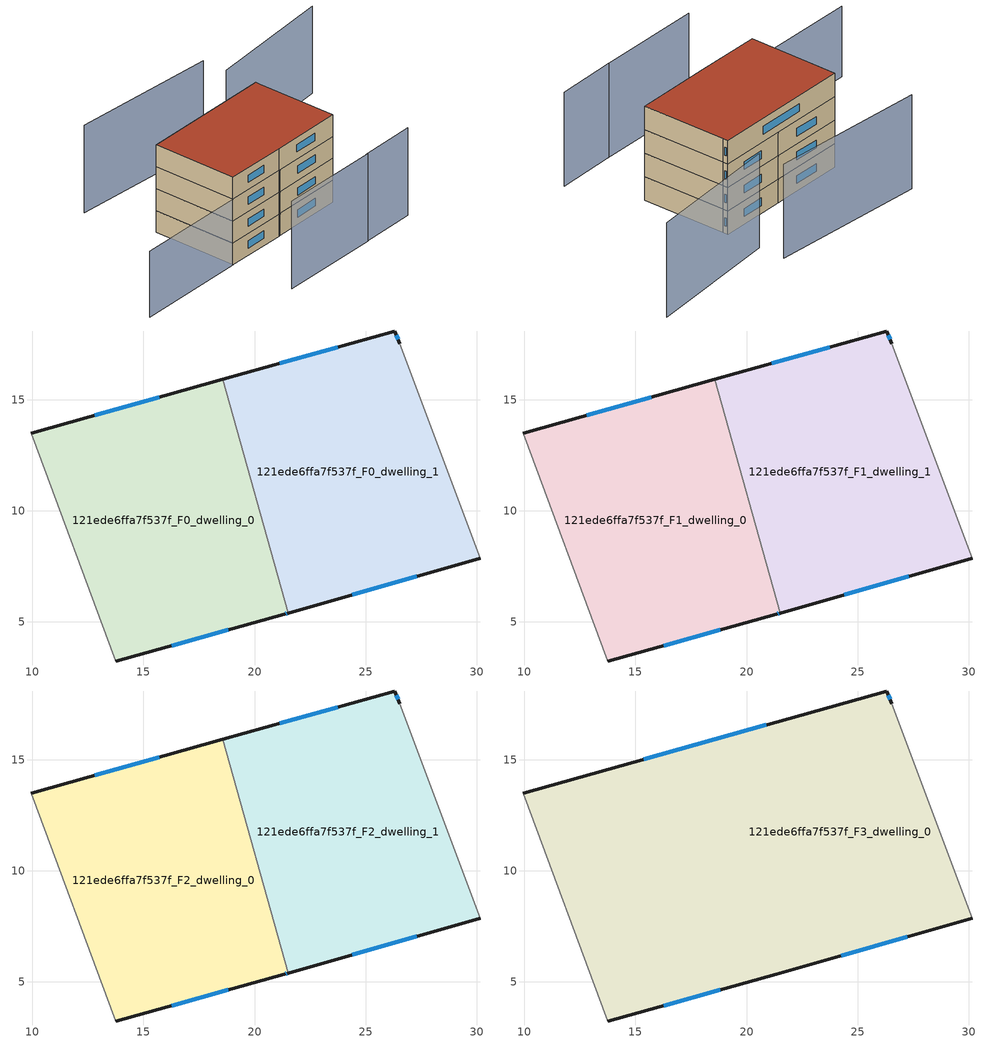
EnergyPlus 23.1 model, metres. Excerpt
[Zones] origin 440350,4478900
121ede6ffa7f537f_F0_dwelling_0
 floor ground (EU_floor_Construction): 18.57,15.92 21.52,5.4 21.33,5.35 13.76,3.24 9.94,13.5 z0
 wall outside (EU_wall_Construction): 13.76,3.24 21.33,5.35 21.52,5.4 / 18.57,15.92 9.94,13.5 z0:3
 wall adiabatic (EU_wall_Construction): 9.94,13.5 13.76,3.24 z0:3
 wall to 121ede6ffa7f537f_F0_dwelling_1 (EU_wall_Construction): 21.52,5.4 18.57,15.92 z0:3
 window (EU_Window_Construction): 16.27,3.94 18.82,4.65 / 15.71,15.12 12.8,14.3 / 21.39,5.36 21.46,5.38 z0.99:2.01
121ede6ffa7f537f_F0_dwelling_1
 floor ground (EU_floor_Construction): 26.53,17.53 30.17,7.86 21.52,5.4 18.57,15.92 26.32,18.09 z0
 wall outside (EU_wall_Construction): 21.52,5.4 30.17,7.86 / 26.53,17.53 26.32,18.09 18.57,15.92 z0:3
 wall adiabatic (EU_wall_Construction): 30.17,7.86 26.53,17.53 z0:3
 window (EU_Window_Construction): 24.39,6.22 27.3,7.05 / 23.75,17.37 21.14,16.64 / 26.46,17.71 26.39,17.91 z0.99:2.01
121ede6ffa7f537f_F1_dwelling_0
 floor to 121ede6ffa7f537f_F0_dwelling_0 (EU_floor_Construction): 18.57,15.92 21.52,5.4 21.33,5.35 13.76,3.24 9.94,13.5 z3
 wall outside (EU_wall_Construction): 13.76,3.24 21.33,5.35 21.52,5.4 / 18.57,15.92 9.94,13.5 z3:6
 wall adiabatic (EU_wall_Construction): 9.94,13.5 13.76,3.24 z3:6
 wall to 121ede6ffa7f537f_F1_dwelling_1 (EU_wall_Construction): 21.52,5.4 18.57,15.92 z3:6
 window (EU_Window_Construction): 16.27,3.94 18.82,4.65 / 15.71,15.12 12.8,14.3 / 21.39,5.36 21.46,5.38 z3.99:5.01
121ede6ffa7f537f_F1_dwelling_1
 floor to 121ede6ffa7f537f_F0_dwelling_1 (EU_floor_Construction): 26.53,17.53 30.17,7.86 21.52,5.4 18.57,15.92 26.31,18.09 z3
 wall outside (EU_wall_Construction): 21.52,5.4 30.17,7.86 / 26.53,17.53 26.32,18.09 18.57,15.92 z3:6
 wall adiabatic (EU_wall_Construction): 30.17,7.86 26.53,17.53 z3:6
 window (EU_Window_Construction): 24.39,6.22 27.3,7.05 / 23.75,17.37 21.14,16.64 / 26.46,17.71 26.39,17.91 z3.99:5.01
121ede6ffa7f537f_F2_dwelling_0
 floor to 121ede6ffa7f537f_F1_dwelling_0 (EU_floor_Construction): 18.57,15.92 21.52,5.4 21.33,5.35 13.76,3.24 9.94,13.5 z6
 wall outside (EU_wall_Construction): 13.76,3.24 21.33,5.35 21.52,5.4 / 18.57,15.92 9.94,13.5 z6:9
 wall adiabatic (EU_wall_Construction): 9.94,13.5 13.76,3.24 z6:9
 wall to 121ede6ffa7f537f_F2_dwelling_1 (EU_wall_Construction): 21.52,5.4 18.57,15.92 z6:9
 window (EU_Window_Construction): 16.27,3.94 18.82,4.65 / 15.71,15.12 12.8,14.3 / 21.39,5.36 21.46,5.38 z6.99:8.01
121ede6ffa7f537f_F2_dwelling_1
 floor to 121ede6ffa7f537f_F1_dwelling_1 (EU_floor_Construction): 26.53,17.53 30.17,7.86 21.52,5.4 18.57,15.92 26.31,18.09 z6
 wall outside (EU_wall_Construction): 21.52,5.4 30.17,7.86 / 26.53,17.53 26.32,18.09 18.57,15.92 z6:9
 wall adiabatic (EU_wall_Construction): 30.17,7.86 26.53,17.53 z6:9
 window (EU_Window_Construction): 24.39,6.22 27.3,7.05 / 23.75,17.37 21.14,16.64 / 26.46,17.71 26.39,17.91 z6.99:8.01
121ede6ffa7f537f_F3_dwelling_0
 floor to 121ede6ffa7f537f_F2_dwelling_0 (EU_floor_Construction): 18.57,15.92 21.52,5.4 21.33,5.35 13.76,3.24 9.94,13.5 z9
 floor to 121ede6ffa7f537f_F2_dwelling_1 (EU_floor_Construction): 26.53,17.53 30.17,7.86 21.52,5.4 18.57,15.92 26.31,18.09 z9
 wall outside (EU_wall_Construction): 13.76,3.24 21.33,5.35 30.17,7.86 / 26.53,17.53 26.32,18.09 9.94,13.5 z9:12
 wall adiabatic (EU_wall_Construction): 9.94,13.5 13.76,3.24 / 30.17,7.86 26.53,17.53 z9:12
 window (EU_Window_Construction): 24.26,6.18 27.24,7.03 / 16.27,3.94 18.82,4.65 / 20.89,16.57 15.37,15.02 / 26.46,17.71 26.39,17.91 z9.99:11.01
 roof outside (EU_roof_Construction): 30.17,7.86 26.53,17.53 26.32,18.09 9.94,13.5 13.76,3.24 21.33,5.35 z12
shading: 16.81,-4.42 29.25,-0.95 / 23.67,25.02 5.23,21.27 / 40.09,27.68 24.82,21.95 / 29.06,-0.98 35.92,1.04 z0:12; 13.76,3.23 0.09,-0.57 / 29.33,7.59 26.53,17.53 z0:9
[Building]
EU S2 Campaign: North Axis=0; Terrain=City; Solar Distribution=FullExterior
[Site:Location]
Madrid: Latitude=40.5; Longitude=-3.5; Time Zone=1; Elevation=609
[SizingPeriod:WeatherFileDays]
AnnualSizingPeriod: Begin Month=1; Begin Day of Month=1; End Month=12; End Day of Month=31; Day of Week for Start Day=Monday; Use Weather File Daylight Saving Period=No; Use Weather File Rain and Snow Indicators=No
[MATERIAL]
EU_InternalMass_Material: Roughness=MediumRough; Thickness=0.1; Conductivity=1; Density=1800; Specific Heat=900; Thermal Absorptance=0.9; Solar Absorptance=0.7; Visible Absorptance=0.7
[MATERIAL:NOMASS] Roughness=MediumRough; Thermal Absorptance=0.9; Solar Absorptance=0.7; Visible Absorptance=0.7
Name | Thermal Resistance
EU_wall_NoMass | 0.609216
EU_roof_NoMass | 0.513268
EU_floor_NoMass | 0.568163
[WINDOWMATERIAL:SIMPLEGLAZINGSYSTEM]
EU_Window_SimpleGlazing: UFactor=5.50606; Solar Heat Gain Coefficient=0.85; Visible Transmittance=0.85
[CONSTRUCTION]
EU_wall_Construction: EU_wall_NoMass
EU_roof_Construction: EU_roof_NoMass
EU_floor_Construction: EU_floor_NoMass
EU_Window_Construction: EU_Window_SimpleGlazing
EU_InternalMass_Construction: EU_InternalMass_Material
[ZONE] Type=1; Multiplier=1; Ceiling Height=autocalculate; Floor Area=autocalculate; Part of Total Floor Area=Yes
Name | Volume
121ede6ffa7f537f_F0_dwelling_0; 121ede6ffa7f537f_F1_dwelling_0; 121ede6ffa7f537f_F2_dwelling_0 | 278.754
121ede6ffa7f537f_F3_dwelling_0 | 557.497
121ede6ffa7f537f_F0_dwelling_1 | 278.761
121ede6ffa7f537f_F1_dwelling_1; 121ede6ffa7f537f_F2_dwelling_1 | 278.762
[INTERNALMASS] Construction=EU_InternalMass_Construction
Name | Zone or ZoneList | Surface Area
121ede6ffa7f537f_F0_dwelling_0_EU_InternalMass | 121ede6ffa7f537f_F0_dwelling_0 | 92.918
121ede6ffa7f537f_F0_dwelling_1_EU_InternalMass | 121ede6ffa7f537f_F0_dwelling_1 | 92.9205
121ede6ffa7f537f_F1_dwelling_0_EU_InternalMass | 121ede6ffa7f537f_F1_dwelling_0 | 92.918
121ede6ffa7f537f_F1_dwelling_1_EU_InternalMass | 121ede6ffa7f537f_F1_dwelling_1 | 92.9205
121ede6ffa7f537f_F2_dwelling_0_EU_InternalMass | 121ede6ffa7f537f_F2_dwelling_0 | 92.918
121ede6ffa7f537f_F2_dwelling_1_EU_InternalMass | 121ede6ffa7f537f_F2_dwelling_1 | 92.9205
121ede6ffa7f537f_F3_dwelling_0_EU_InternalMass | 121ede6ffa7f537f_F3_dwelling_0 | 185.832
[OTHEREQUIPMENT] Fuel Type=Electricity; Design Level Calculation Method=Watts/Area; Power per Zone Floor Area=1; Fraction Latent=0; Fraction Radiant=0; Fraction Lost=0; Carbon Dioxide Generation Rate=0; EndUse Subcategory=EU_Step8_InternalGains
Name | Zone or ZoneList or Space or SpaceList | Schedule
EU_Step8_InternalGain_121ede6ffa7f537f_F0_dwelling_0_f000 | 121ede6ffa7f537f_F0_dwelling_0 | EU_Step8_GainSchedule_121ede6ffa7f537f_F0_dwelling_0_f000
EU_Step8_InternalGain_121ede6ffa7f537f_F0_dwelling_1_f000 | 121ede6ffa7f537f_F0_dwelling_1 | EU_Step8_GainSchedule_121ede6ffa7f537f_F0_dwelling_1_f000
EU_Step8_InternalGain_121ede6ffa7f537f_F1_dwelling_0_f000 | 121ede6ffa7f537f_F1_dwelling_0 | EU_Step8_GainSchedule_121ede6ffa7f537f_F1_dwelling_0_f000
EU_Step8_InternalGain_121ede6ffa7f537f_F1_dwelling_1_f000 | 121ede6ffa7f537f_F1_dwelling_1 | EU_Step8_GainSchedule_121ede6ffa7f537f_F1_dwelling_1_f000
EU_Step8_InternalGain_121ede6ffa7f537f_F2_dwelling_0_f000 | 121ede6ffa7f537f_F2_dwelling_0 | EU_Step8_GainSchedule_121ede6ffa7f537f_F2_dwelling_0_f000
EU_Step8_InternalGain_121ede6ffa7f537f_F2_dwelling_1_f000 | 121ede6ffa7f537f_F2_dwelling_1 | EU_Step8_GainSchedule_121ede6ffa7f537f_F2_dwelling_1_f000
EU_Step8_InternalGain_121ede6ffa7f537f_F3_dwelling_0_f000 | 121ede6ffa7f537f_F3_dwelling_0 | EU_Step8_GainSchedule_121ede6ffa7f537f_F3_dwelling_0_f000
[ZONEVENTILATION:DESIGNFLOWRATE] Schedule=EU_AlwaysOn; Design Flow Rate Calculation Method=AirChanges/Hour; Air Changes per Hour=0.752966; Ventilation Type=Natural; Fan Pressure Rise=0; Fan Total Efficiency=1; Constant Term Coefficient=1; Temperature Term Coefficient=0; Velocity Term Coefficient=0; Velocity Squared Term Coefficient=0; Minimum Indoor Temperature=-100; Maximum Indoor Temperature=100; Delta Temperature=-100; Minimum Outdoor Temperature=-100; Maximum Outdoor Temperature=100; Maximum Wind Speed=40
Name | Zone or ZoneList or Space or SpaceList
EU_ConstantAir_121ede6ffa7f537f_F0_dwelling_0 | 121ede6ffa7f537f_F0_dwelling_0
EU_ConstantAir_121ede6ffa7f537f_F0_dwelling_1 | 121ede6ffa7f537f_F0_dwelling_1
EU_ConstantAir_121ede6ffa7f537f_F1_dwelling_0 | 121ede6ffa7f537f_F1_dwelling_0
EU_ConstantAir_121ede6ffa7f537f_F1_dwelling_1 | 121ede6ffa7f537f_F1_dwelling_1
EU_ConstantAir_121ede6ffa7f537f_F2_dwelling_0 | 121ede6ffa7f537f_F2_dwelling_0
EU_ConstantAir_121ede6ffa7f537f_F2_dwelling_1 | 121ede6ffa7f537f_F2_dwelling_1
EU_ConstantAir_121ede6ffa7f537f_F3_dwelling_0 | 121ede6ffa7f537f_F3_dwelling_0
[HVACTEMPLATE:THERMOSTAT] Constant Heating Setpoint=20; Constant Cooling Setpoint=50
EU_HeatOnly_121ede6ffa7f537f_F0_dwelling_0; EU_HeatOnly_121ede6ffa7f537f_F0_dwelling_1; EU_HeatOnly_121ede6ffa7f537f_F1_dwelling_0; EU_HeatOnly_121ede6ffa7f537f_F1_dwelling_1; EU_HeatOnly_121ede6ffa7f537f_F2_dwelling_0; EU_HeatOnly_121ede6ffa7f537f_F2_dwelling_1; EU_HeatOnly_121ede6ffa7f537f_F3_dwelling_0
[HVACTEMPLATE:ZONE:IDEALLOADSAIRSYSTEM] System Availability Schedule=EU_AlwaysOn; Maximum Heating Supply Air Temperature=50; Minimum Cooling Supply Air Temperature=13; Maximum Heating Supply Air Humidity Ratio=0.0156; Minimum Cooling Supply Air Humidity Ratio=0.0077; Heating Limit=NoLimit; Cooling Limit=NoLimit; Heating Availability Schedule=EU_AlwaysOn; Cooling Availability Schedule=EU_CoolingOff; Dehumidification Control Type=ConstantSensibleHeatRatio; Cooling Sensible Heat Ratio=0.7; Dehumidification Setpoint=60; Humidification Control Type=None; Humidification Setpoint=30; Outdoor Air Method=None; Outdoor Air Flow Rate per Person=0.00944; Outdoor Air Flow Rate per Zone Floor Area=0; Outdoor Air Flow Rate per Zone=0; Demand Controlled Ventilation Type=None; Outdoor Air Economizer Type=NoEconomizer; Heat Recovery Type=None; Sensible Heat Recovery Effectiveness=0.7; Latent Heat Recovery Effectiveness=0.65
Name | Template Thermostat
121ede6ffa7f537f_F0_dwelling_0 | EU_HeatOnly_121ede6ffa7f537f_F0_dwelling_0
121ede6ffa7f537f_F0_dwelling_1 | EU_HeatOnly_121ede6ffa7f537f_F0_dwelling_1
121ede6ffa7f537f_F1_dwelling_0 | EU_HeatOnly_121ede6ffa7f537f_F1_dwelling_0
121ede6ffa7f537f_F1_dwelling_1 | EU_HeatOnly_121ede6ffa7f537f_F1_dwelling_1
121ede6ffa7f537f_F2_dwelling_0 | EU_HeatOnly_121ede6ffa7f537f_F2_dwelling_0
121ede6ffa7f537f_F2_dwelling_1 | EU_HeatOnly_121ede6ffa7f537f_F2_dwelling_1
121ede6ffa7f537f_F3_dwelling_0 | EU_HeatOnly_121ede6ffa7f537f_F3_dwelling_0
[SIZING:ZONE] Zone Cooling Design Supply Air Temperature Input Method=SupplyAirTemperature; Zone Cooling Design Supply Air Temperature=13; Zone Heating Design Supply Air Temperature Input Method=SupplyAirTemperature; Zone Heating Design Supply Air Temperature=50; Zone Cooling Design Supply Air Humidity Ratio=0.008; Zone Heating Design Supply Air Humidity Ratio=0.008; Cooling Design Air Flow Method=DesignDay; Cooling Design Air Flow Rate=0; Cooling Minimum Air Flow per Zone Floor Area=0.000762; Cooling Minimum Air Flow=0; Cooling Minimum Air Flow Fraction=0.2; Heating Design Air Flow Method=DesignDay; Heating Design Air Flow Rate=0; Heating Maximum Air Flow per Zone Floor Area=0.002032; Heating Maximum Air Flow=0.141576; Heating Maximum Air Flow Fraction=0.3; Account for Dedicated Outdoor Air System=No; Dedicated Outdoor Air System Control Strategy=NeutralSupplyAir; Dedicated Outdoor Air Low Setpoint Temperature for Design=autosize; Dedicated Outdoor Air High Setpoint Temperature for Design=autosize; Zone Load Sizing Method=Sensible Load Only No Latent Load; Zone Latent Cooling Design Supply Air Humidity Ratio Input Method=HumidityRatioDifference; Zone Cooling Design Supply Air Humidity Ratio Difference=0.005; Zone Latent Heating Design Supply Air Humidity Ratio Input Method=HumidityRatioDifference; Zone Humidification Design Supply Air Humidity Ratio Difference=0.005
121ede6ffa7f537f_F0_dwelling_0; 121ede6ffa7f537f_F0_dwelling_1; 121ede6ffa7f537f_F1_dwelling_0; 121ede6ffa7f537f_F1_dwelling_1; 121ede6ffa7f537f_F2_dwelling_0; 121ede6ffa7f537f_F2_dwelling_1; 121ede6ffa7f537f_F3_dwelling_0
[SCHEDULE:CONSTANT]
Name | Hourly Value
EU_AlwaysOn | 1
EU_CoolingOff | 0
[SCHEDULE:FILE] Column Number=1; Rows to Skip at Top=0; Number of Hours of Data=8760; Column Separator=Comma; Interpolate to Timestep=No; Minutes per Item=60; Adjust Schedule for Daylight Savings=Yes
Name | File
EU_Step8_GainSchedule_121ede6ffa7f537f_F0_dwelling_0_f000 | ../../schedules/121ede6ffa7f537f/121ede6ffa7f537f_F0_dwelling_0_f000_gain.csv
EU_Step8_GainSchedule_121ede6ffa7f537f_F0_dwelling_1_f000 | ../../schedules/121ede6ffa7f537f/121ede6ffa7f537f_F0_dwelling_1_f000_gain.csv
EU_Step8_GainSchedule_121ede6ffa7f537f_F1_dwelling_0_f000 | ../../schedules/121ede6ffa7f537f/121ede6ffa7f537f_F1_dwelling_0_f000_gain.csv
EU_Step8_GainSchedule_121ede6ffa7f537f_F1_dwelling_1_f000 | ../../schedules/121ede6ffa7f537f/121ede6ffa7f537f_F1_dwelling_1_f000_gain.csv
EU_Step8_GainSchedule_121ede6ffa7f537f_F2_dwelling_0_f000 | ../../schedules/121ede6ffa7f537f/121ede6ffa7f537f_F2_dwelling_0_f000_gain.csv
EU_Step8_GainSchedule_121ede6ffa7f537f_F2_dwelling_1_f000 | ../../schedules/121ede6ffa7f537f/121ede6ffa7f537f_F2_dwelling_1_f000_gain.csv
EU_Step8_GainSchedule_121ede6ffa7f537f_F3_dwelling_0_f000 | ../../schedules/121ede6ffa7f537f/121ede6ffa7f537f_F3_dwelling_0_f000_gain.csv
